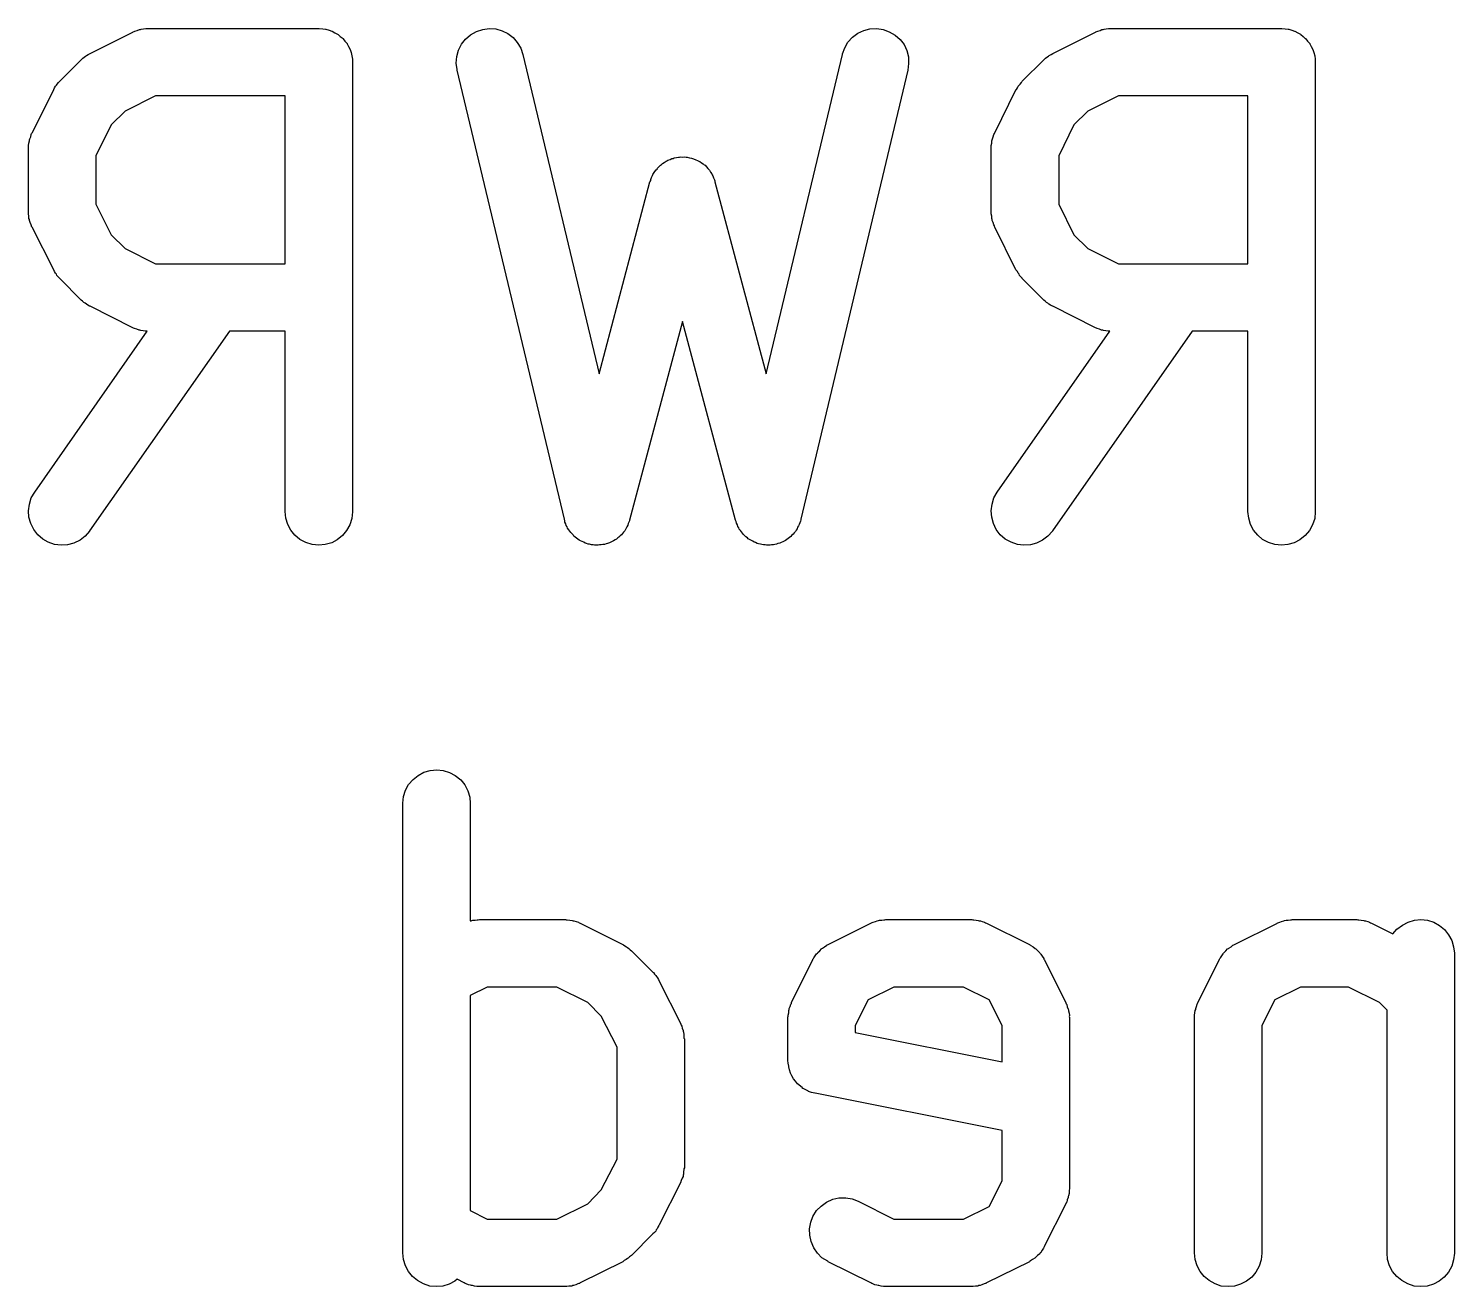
# Model space of a CAD drawing. Extents: x 112.8 to 192.9, y -122.2 to -85.3.
# Drawn here: x 122.21 to 125.384, y -100.571 to -97.771 of the extents above; entities that cross this region are included whole.
import ezdxf

# ---------------------------------------------------------------- set-up
doc = ezdxf.new("R2010")
doc.units = 0
doc.layers.add('BLACK', color=7, linetype='CONTINUOUS')

msp = doc.modelspace()

# ---------------------------------------------------------------- linework, layer by layer
at = {"layer": 'BLACK', "linetype": 'CONTINUOUS'}
for p, q in [((122.347, -97.8267), (122.442, -97.779)), ((122.442, -97.779), (122.443, -97.7786)), ((122.443, -97.7786), (122.445, -97.7778)), ((122.445, -97.7778), (122.447, -97.7768)), ((122.447, -97.7768), (122.452, -97.7753)), ((122.452, -97.7753), (122.457, -97.7735)), ((122.457, -97.7735), (122.459, -97.7732)), ((122.459, -97.7732), (122.461, -97.7726)), ((122.461, -97.7726), (122.466, -97.7721)), ((122.466, -97.7721), (122.471, -97.7713)), ((122.471, -97.7713), (122.473, -97.7713)), ((122.473, -97.7713), (122.475, -97.7711)), ((122.475, -97.7711), (122.856, -97.7711)), ((122.856, -97.7711), (122.857, -97.7711)), ((122.857, -97.7711), (122.857, -97.7711)), ((122.857, -97.7711), (122.857, -97.7711)), ((122.857, -97.7711), (122.857, -97.7711)), ((122.857, -97.7711), (122.865, -97.7719)), ((122.865, -97.7719), (122.871, -97.7727)), ((122.871, -97.7727), (122.872, -97.7727)), ((122.872, -97.7727), (122.872, -97.7728)), ((122.872, -97.7728), (122.879, -97.7749)), ((122.879, -97.7749), (122.885, -97.777)), ((122.885, -97.777), (122.886, -97.7771)), ((122.886, -97.7771), (122.886, -97.7772)), ((122.886, -97.7772), (122.892, -97.7806)), ((122.892, -97.7806), (122.898, -97.784)), ((122.898, -97.784), (122.899, -97.7841)), ((122.899, -97.7841), (122.899, -97.7842)), ((122.899, -97.7842), (122.904, -97.7888)), ((122.904, -97.7888), (122.91, -97.7933)), ((123.183, -97.7946), (123.194, -97.785)), ((123.194, -97.785), (123.207, -97.7777)), ((123.207, -97.7777), (123.221, -97.773)), ((123.221, -97.773), (123.235, -97.7712)), ((123.235, -97.7712), (123.25, -97.7721)), ((123.25, -97.7721), (123.264, -97.7759)), ((123.264, -97.7759), (123.277, -97.7824)), ((123.277, -97.7824), (123.289, -97.7913)), ((124.034, -97.8014), (124.044, -97.7906)), ((124.044, -97.7906), (124.056, -97.7818)), ((124.056, -97.7818), (124.069, -97.7756)), ((124.069, -97.7756), (124.083, -97.772)), ((124.083, -97.772), (124.098, -97.7712)), ((124.098, -97.7712), (124.112, -97.7733)), ((124.112, -97.7733), (124.126, -97.7782)), ((124.126, -97.7782), (124.139, -97.7856)), ((124.139, -97.7856), (124.15, -97.7954)), ((124.49, -97.8267), (124.585, -97.779)), ((124.585, -97.779), (124.586, -97.7786)), ((124.586, -97.7786), (124.588, -97.7778)), ((124.588, -97.7778), (124.59, -97.7768)), ((124.59, -97.7768), (124.595, -97.7753)), ((124.595, -97.7753), (124.599, -97.7735)), ((124.599, -97.7735), (124.602, -97.7732)), ((124.602, -97.7732), (124.604, -97.7726)), ((124.604, -97.7726), (124.609, -97.7721)), ((124.609, -97.7721), (124.614, -97.7713)), ((124.614, -97.7713), (124.616, -97.7713)), ((124.616, -97.7713), (124.618, -97.7711)), ((124.618, -97.7711), (124.999, -97.7711)), ((124.999, -97.7711), (125, -97.7711)), ((125, -97.7711), (125, -97.7711)), ((125, -97.7711), (125, -97.7711)), ((125, -97.7711), (125, -97.7711)), ((125, -97.7711), (125.007, -97.7719)), ((125.007, -97.7719), (125.014, -97.7727)), ((125.014, -97.7727), (125.015, -97.7727)), ((125.015, -97.7727), (125.015, -97.7728)), ((125.015, -97.7728), (125.022, -97.7749)), ((125.022, -97.7749), (125.028, -97.777)), ((125.028, -97.777), (125.029, -97.7771)), ((125.029, -97.7771), (125.029, -97.7772)), ((125.029, -97.7772), (125.035, -97.7806)), ((125.035, -97.7806), (125.041, -97.784)), ((125.041, -97.784), (125.041, -97.7841)), ((125.041, -97.7841), (125.042, -97.7842)), ((125.042, -97.7842), (125.047, -97.7888)), ((125.047, -97.7888), (125.052, -97.7933)), ((122.91, -97.7933), (122.91, -97.7935)), ((122.91, -97.7935), (122.91, -97.7937)), ((122.91, -97.7937), (122.914, -97.7991)), ((122.914, -97.7991), (122.919, -97.8046)), ((122.919, -97.8046), (122.919, -97.8049)), ((122.919, -97.8049), (122.919, -97.8051)), ((122.919, -97.8051), (122.922, -97.8113)), ((122.922, -97.8113), (122.926, -97.8175)), ((122.926, -97.8175), (122.926, -97.8178)), ((122.926, -97.8178), (122.926, -97.818)), ((122.926, -97.818), (122.928, -97.8248)), ((123.163, -97.8334), (123.167, -97.8192)), ((123.167, -97.8192), (123.174, -97.8062)), ((123.174, -97.8062), (123.183, -97.7946)), ((123.289, -97.7913), (123.298, -97.8023)), ((123.298, -97.8023), (123.306, -97.8149)), ((123.306, -97.8149), (123.31, -97.8288)), ((124.022, -97.8277), (124.027, -97.814)), ((124.027, -97.814), (124.034, -97.8014)), ((124.15, -97.7954), (124.159, -97.807)), ((124.159, -97.807), (124.165, -97.8202)), ((124.165, -97.8202), (124.169, -97.8344)), ((125.052, -97.7933), (125.053, -97.7935)), ((125.053, -97.7935), (125.053, -97.7937)), ((125.053, -97.7937), (125.057, -97.7991)), ((125.057, -97.7991), (125.062, -97.8046)), ((125.062, -97.8046), (125.062, -97.8049)), ((125.062, -97.8049), (125.062, -97.8051)), ((125.062, -97.8051), (125.065, -97.8113)), ((125.065, -97.8113), (125.069, -97.8175)), ((125.069, -97.8175), (125.069, -97.8178)), ((125.069, -97.8178), (125.069, -97.818)), ((125.069, -97.818), (125.071, -97.8248)), ((122.28, -97.8883), (122.327, -97.8407)), ((122.327, -97.8407), (122.328, -97.84)), ((122.328, -97.84), (122.331, -97.8374)), ((122.331, -97.8374), (122.334, -97.8345)), ((122.334, -97.8345), (122.337, -97.8328)), ((122.337, -97.8328), (122.339, -97.8308)), ((122.339, -97.8308), (122.343, -97.8289)), ((122.343, -97.8289), (122.347, -97.8267)), ((122.928, -97.8248), (122.93, -97.8316)), ((122.93, -97.8316), (122.93, -97.8318)), ((122.93, -97.8318), (122.93, -97.8321)), ((122.93, -97.8321), (122.931, -97.8391)), ((122.931, -97.8391), (122.931, -97.8461)), ((122.931, -97.8461), (122.931, -98.8461)), ((123.162, -97.848), (123.163, -97.8334)), ((123.164, -97.8625), (123.162, -97.848)), ((123.31, -97.8288), (123.48, -98.5396)), ((123.852, -98.5396), (124.022, -97.8288)), ((124.022, -97.8288), (124.022, -97.8277)), ((124.169, -97.849), (124.167, -97.8635)), ((124.169, -97.8344), (124.169, -97.849)), ((124.422, -97.8883), (124.47, -97.8407)), ((124.47, -97.8407), (124.471, -97.84)), ((124.471, -97.84), (124.474, -97.8374)), ((124.474, -97.8374), (124.477, -97.8345)), ((124.477, -97.8345), (124.48, -97.8328)), ((124.48, -97.8328), (124.482, -97.8308)), ((124.482, -97.8308), (124.486, -97.8289)), ((124.486, -97.8289), (124.49, -97.8267)), ((125.071, -97.8248), (125.073, -97.8316)), ((125.073, -97.8316), (125.073, -97.8318)), ((125.073, -97.8318), (125.073, -97.8321)), ((125.073, -97.8321), (125.074, -97.8391)), ((125.074, -97.8391), (125.074, -97.8461)), ((125.074, -97.8461), (125.074, -98.8461)), ((123.164, -97.8635), (123.164, -97.8625)), ((123.403, -98.8635), (123.164, -97.8635)), ((124.167, -97.8635), (123.929, -98.8635)), ((122.218, -98.0031), (122.266, -97.9078)), ((122.266, -97.9069), (122.268, -97.9033)), ((122.266, -97.9078), (122.266, -97.9069)), ((122.268, -97.9033), (122.27, -97.8996)), ((122.27, -97.8996), (122.272, -97.8972)), ((122.272, -97.8972), (122.274, -97.8946)), ((122.274, -97.8946), (122.277, -97.8916)), ((122.277, -97.8916), (122.28, -97.8883)), ((124.361, -98.0031), (124.408, -97.9078)), ((124.408, -97.9078), (124.409, -97.9069)), ((124.409, -97.9069), (124.411, -97.9033)), ((124.411, -97.9033), (124.413, -97.8996)), ((124.413, -97.8996), (124.415, -97.8972)), ((124.415, -97.8972), (124.417, -97.8946)), ((124.417, -97.8946), (124.42, -97.8916)), ((124.42, -97.8916), (124.422, -97.8883)), ((122.493, -97.9211), (122.425, -97.9554)), ((122.781, -97.9211), (122.493, -97.9211)), ((122.781, -98.2949), (122.781, -97.9211)), ((124.636, -97.9211), (124.568, -97.9554)), ((124.924, -97.9211), (124.636, -97.9211)), ((124.924, -98.2949), (124.924, -97.9211)), ((122.425, -97.9554), (122.394, -97.9858)), ((124.568, -97.9554), (124.537, -97.9858)), ((122.213, -98.0167), (122.215, -98.0119)), ((122.215, -98.0119), (122.216, -98.0071)), ((122.216, -98.0071), (122.217, -98.0051)), ((122.217, -98.0051), (122.218, -98.0031)), ((122.394, -97.9858), (122.36, -98.0543)), ((124.356, -98.0167), (124.357, -98.0119)), ((124.357, -98.0119), (124.359, -98.0071)), ((124.359, -98.0071), (124.36, -98.0051)), ((124.36, -98.0051), (124.361, -98.0031)), ((124.537, -97.9858), (124.503, -98.0543)), ((122.21, -98.0312), (122.211, -98.0261)), ((122.21, -98.0334), (122.21, -98.0312)), ((122.21, -98.0356), (122.21, -98.0334)), ((122.21, -98.0366), (122.21, -98.0356)), ((122.21, -98.1795), (122.21, -98.0366)), ((122.211, -98.0261), (122.212, -98.021)), ((122.212, -98.0189), (122.213, -98.0167)), ((122.212, -98.021), (122.212, -98.0189)), ((124.353, -98.0312), (124.354, -98.0261)), ((124.353, -98.0334), (124.353, -98.0312)), ((124.353, -98.0356), (124.353, -98.0334)), ((124.353, -98.0366), (124.353, -98.0356)), ((124.353, -98.1795), (124.353, -98.0366)), ((124.354, -98.021), (124.355, -98.0189)), ((124.354, -98.0261), (124.354, -98.021)), ((124.355, -98.0189), (124.356, -98.0167)), ((122.36, -98.0543), (122.36, -98.1618)), ((123.614, -98.0785), (123.617, -98.075)), ((123.617, -98.075), (123.619, -98.0735)), ((123.619, -98.0735), (123.621, -98.0719)), ((123.621, -98.0719), (123.625, -98.0694)), ((123.625, -98.0694), (123.629, -98.0665)), ((123.629, -98.0665), (123.631, -98.0656)), ((123.631, -98.0656), (123.633, -98.0643)), ((123.633, -98.0643), (123.638, -98.0626)), ((123.638, -98.0626), (123.642, -98.0606)), ((123.642, -98.0606), (123.645, -98.0601)), ((123.645, -98.0601), (123.647, -98.0592)), ((123.647, -98.0592), (123.652, -98.0585)), ((123.652, -98.0585), (123.657, -98.0574)), ((123.657, -98.0574), (123.659, -98.0574)), ((123.659, -98.0574), (123.662, -98.057)), ((123.662, -98.057), (123.666, -98.0572)), ((123.666, -98.0572), (123.671, -98.057)), ((123.671, -98.057), (123.674, -98.0575)), ((123.674, -98.0575), (123.676, -98.0576)), ((123.676, -98.0576), (123.681, -98.0587)), ((123.681, -98.0587), (123.686, -98.0595)), ((123.686, -98.0595), (123.688, -98.0604)), ((123.688, -98.0604), (123.69, -98.061)), ((123.69, -98.061), (123.695, -98.063)), ((123.695, -98.063), (123.699, -98.0647)), ((123.699, -98.0647), (123.702, -98.066)), ((123.702, -98.066), (123.704, -98.0671)), ((123.704, -98.0671), (123.708, -98.0699)), ((123.708, -98.0699), (123.712, -98.0725)), ((123.712, -98.0725), (123.714, -98.0742)), ((123.714, -98.0742), (123.716, -98.0756)), ((123.716, -98.0756), (123.719, -98.0792)), ((124.503, -98.0543), (124.503, -98.1618)), ((123.595, -98.1068), (123.597, -98.1024)), ((123.595, -98.1092), (123.595, -98.1068)), ((123.597, -98.1024), (123.599, -98.0979)), ((123.599, -98.0979), (123.6, -98.0958)), ((123.6, -98.0958), (123.601, -98.0936)), ((123.601, -98.0936), (123.604, -98.0896)), ((123.604, -98.0896), (123.607, -98.0855)), ((123.607, -98.0855), (123.609, -98.0838)), ((123.609, -98.0838), (123.61, -98.0818)), ((123.61, -98.0818), (123.614, -98.0785)), ((123.719, -98.0792), (123.722, -98.0826)), ((123.722, -98.0826), (123.724, -98.0846)), ((123.724, -98.0846), (123.726, -98.0864)), ((123.726, -98.0864), (123.728, -98.0905)), ((123.728, -98.0905), (123.731, -98.0945)), ((123.731, -98.0945), (123.732, -98.0967)), ((123.732, -98.0967), (123.733, -98.0988)), ((123.733, -98.0988), (123.735, -98.1034)), ((123.735, -98.1034), (123.737, -98.1078)), ((123.737, -98.1078), (123.738, -98.1102)), ((123.48, -98.5396), (123.593, -98.1125)), ((123.593, -98.1125), (123.594, -98.1115)), ((123.594, -98.1115), (123.595, -98.1092)), ((123.738, -98.1102), (123.738, -98.1125)), ((123.738, -98.1125), (123.852, -98.5396)), ((122.36, -98.1618), (122.394, -98.2303)), ((124.503, -98.1618), (124.537, -98.2303)), ((122.21, -98.1817), (122.21, -98.1795)), ((122.21, -98.1839), (122.21, -98.1817)), ((122.211, -98.1889), (122.21, -98.1839)), ((122.211, -98.194), (122.211, -98.1889)), ((122.212, -98.1962), (122.211, -98.194)), ((122.212, -98.1983), (122.212, -98.1962)), ((122.214, -98.2031), (122.212, -98.1983)), ((122.216, -98.208), (122.214, -98.2031)), ((124.353, -98.1817), (124.353, -98.1795)), ((124.353, -98.1839), (124.353, -98.1817)), ((124.354, -98.1889), (124.353, -98.1839)), ((124.354, -98.194), (124.354, -98.1889)), ((124.355, -98.1962), (124.354, -98.194)), ((124.355, -98.1983), (124.355, -98.1962)), ((124.357, -98.2031), (124.355, -98.1983)), ((124.359, -98.208), (124.357, -98.2031)), ((122.217, -98.21), (122.216, -98.208)), ((122.217, -98.2121), (122.217, -98.21)), ((122.218, -98.213), (122.217, -98.2121)), ((122.266, -98.3082), (122.218, -98.213)), ((122.394, -98.2303), (122.425, -98.2607)), ((124.36, -98.21), (124.359, -98.208)), ((124.36, -98.2121), (124.36, -98.21)), ((124.361, -98.213), (124.36, -98.2121)), ((124.408, -98.3082), (124.361, -98.213)), ((124.537, -98.2303), (124.568, -98.2607)), ((122.425, -98.2607), (122.493, -98.2949)), ((124.568, -98.2607), (124.636, -98.2949)), ((122.493, -98.2949), (122.781, -98.2949)), ((124.636, -98.2949), (124.924, -98.2949)), ((122.268, -98.3118), (122.266, -98.3082)), ((122.27, -98.3156), (122.268, -98.3118)), ((122.272, -98.318), (122.27, -98.3156)), ((122.273, -98.3206), (122.272, -98.318)), ((122.276, -98.3237), (122.273, -98.3206)), ((122.279, -98.327), (122.276, -98.3237)), ((122.28, -98.3277), (122.279, -98.327)), ((122.327, -98.3754), (122.28, -98.3277)), ((124.411, -98.3118), (124.408, -98.3082)), ((124.413, -98.3156), (124.411, -98.3118)), ((124.415, -98.318), (124.413, -98.3156)), ((124.416, -98.3206), (124.415, -98.318)), ((124.419, -98.3237), (124.416, -98.3206)), ((124.422, -98.327), (124.419, -98.3237)), ((124.422, -98.3277), (124.422, -98.327)), ((124.47, -98.3754), (124.422, -98.3277)), ((122.33, -98.378), (122.327, -98.3754)), ((122.333, -98.381), (122.33, -98.378)), ((122.336, -98.3827), (122.333, -98.381)), ((122.339, -98.3846), (122.336, -98.3827)), ((122.342, -98.3866), (122.339, -98.3846)), ((122.346, -98.3889), (122.342, -98.3866)), ((122.347, -98.3894), (122.346, -98.3889)), ((122.442, -98.437), (122.347, -98.3894)), ((124.473, -98.378), (124.47, -98.3754)), ((124.476, -98.381), (124.473, -98.378)), ((124.479, -98.3827), (124.476, -98.381)), ((124.481, -98.3846), (124.479, -98.3827)), ((124.485, -98.3866), (124.481, -98.3846)), ((124.489, -98.3889), (124.485, -98.3866)), ((124.49, -98.3894), (124.489, -98.3889)), ((124.585, -98.437), (124.49, -98.3894)), ((123.666, -98.4229), (123.548, -98.8655)), ((123.784, -98.8655), (123.666, -98.4229)), ((122.224, -98.8031), (122.474, -98.4449)), ((122.657, -98.4449), (122.346, -98.8891)), ((122.444, -98.4378), (122.442, -98.437)), ((122.446, -98.4389), (122.444, -98.4378)), ((122.451, -98.4404), (122.446, -98.4389)), ((122.456, -98.4423), (122.451, -98.4404)), ((122.458, -98.4426), (122.456, -98.4423)), ((122.46, -98.4433), (122.458, -98.4426)), ((122.465, -98.4439), (122.46, -98.4433)), ((122.47, -98.4447), (122.465, -98.4439)), ((122.472, -98.4447), (122.47, -98.4447)), ((122.474, -98.4449), (122.472, -98.4447)), ((122.781, -98.4449), (122.657, -98.4449)), ((122.781, -98.8461), (122.781, -98.4449)), ((124.366, -98.8031), (124.617, -98.4449)), ((124.8, -98.4449), (124.489, -98.8891)), ((124.587, -98.4378), (124.585, -98.437)), ((124.589, -98.4389), (124.587, -98.4378)), ((124.594, -98.4404), (124.589, -98.4389)), ((124.598, -98.4423), (124.594, -98.4404)), ((124.601, -98.4426), (124.598, -98.4423)), ((124.603, -98.4433), (124.601, -98.4426)), ((124.608, -98.4439), (124.603, -98.4433)), ((124.613, -98.4447), (124.608, -98.4439)), ((124.615, -98.4447), (124.613, -98.4447)), ((124.617, -98.4449), (124.615, -98.4447)), ((124.924, -98.4449), (124.8, -98.4449)), ((124.924, -98.8461), (124.924, -98.4449)), ((122.216, -98.8159), (122.224, -98.8031)), ((124.359, -98.8159), (124.366, -98.8031)), ((122.21, -98.8443), (122.212, -98.8298)), ((122.212, -98.8298), (122.216, -98.8159)), ((124.353, -98.8443), (124.355, -98.8298)), ((124.355, -98.8298), (124.359, -98.8159)), ((122.211, -98.8589), (122.21, -98.8443)), ((122.215, -98.873), (122.211, -98.8589)), ((122.783, -98.8607), (122.781, -98.8461)), ((122.787, -98.8747), (122.783, -98.8607)), ((122.93, -98.8617), (122.925, -98.8757)), ((122.931, -98.8472), (122.93, -98.8617)), ((122.931, -98.8461), (122.931, -98.8472)), ((123.404, -98.8668), (123.403, -98.8635)), ((123.404, -98.8701), (123.404, -98.8668)), ((123.406, -98.8737), (123.404, -98.8701)), ((123.546, -98.8697), (123.545, -98.873)), ((123.548, -98.8665), (123.546, -98.8697)), ((123.548, -98.8655), (123.548, -98.8665)), ((123.785, -98.8687), (123.784, -98.8655)), ((123.786, -98.872), (123.785, -98.8687)), ((123.928, -98.8678), (123.927, -98.8711)), ((123.929, -98.8645), (123.928, -98.8678)), ((123.929, -98.8635), (123.929, -98.8645)), ((124.354, -98.8589), (124.353, -98.8443)), ((124.358, -98.873), (124.354, -98.8589)), ((124.926, -98.8607), (124.924, -98.8461)), ((124.93, -98.8747), (124.926, -98.8607)), ((125.073, -98.8617), (125.068, -98.8757)), ((125.074, -98.8472), (125.073, -98.8617)), ((125.074, -98.8461), (125.074, -98.8472)), ((122.222, -98.8861), (122.215, -98.873)), ((122.231, -98.8977), (122.222, -98.8861)), ((122.242, -98.9073), (122.231, -98.8977)), ((122.336, -98.901), (122.325, -98.9099)), ((122.346, -98.89), (122.336, -98.901)), ((122.346, -98.8891), (122.346, -98.89)), ((122.794, -98.8876), (122.787, -98.8747)), ((122.803, -98.899), (122.794, -98.8876)), ((122.814, -98.9083), (122.803, -98.899)), ((122.909, -98.8997), (122.897, -98.9089)), ((122.918, -98.8885), (122.909, -98.8997)), ((122.925, -98.8757), (122.918, -98.8885)), ((123.407, -98.8773), (123.406, -98.8737)), ((123.409, -98.8803), (123.407, -98.8773)), ((123.41, -98.8835), (123.409, -98.8803)), ((123.413, -98.8866), (123.41, -98.8835)), ((123.415, -98.89), (123.413, -98.8866)), ((123.417, -98.8926), (123.415, -98.89)), ((123.419, -98.8954), (123.417, -98.8926)), ((123.422, -98.8981), (123.419, -98.8954)), ((123.424, -98.901), (123.422, -98.8981)), ((123.427, -98.9031), (123.424, -98.901)), ((123.527, -98.9002), (123.524, -98.903)), ((123.53, -98.8977), (123.527, -98.9002)), ((123.532, -98.8949), (123.53, -98.8977)), ((123.534, -98.8924), (123.532, -98.8949)), ((123.537, -98.8892), (123.534, -98.8924)), ((123.539, -98.8861), (123.537, -98.8892)), ((123.54, -98.883), (123.539, -98.8861)), ((123.542, -98.8801), (123.54, -98.883)), ((123.544, -98.8765), (123.542, -98.8801)), ((123.545, -98.873), (123.544, -98.8765)), ((123.788, -98.8755), (123.786, -98.872)), ((123.789, -98.8792), (123.788, -98.8755)), ((123.791, -98.8821), (123.789, -98.8792)), ((123.792, -98.8852), (123.791, -98.8821)), ((123.795, -98.8883), (123.792, -98.8852)), ((123.797, -98.8916), (123.795, -98.8883)), ((123.799, -98.8941), (123.797, -98.8916)), ((123.801, -98.8969), (123.799, -98.8941)), ((123.804, -98.8995), (123.801, -98.8969)), ((123.807, -98.9023), (123.804, -98.8995)), ((123.907, -98.9017), (123.904, -98.9037)), ((123.909, -98.8988), (123.907, -98.9017)), ((123.912, -98.8962), (123.909, -98.8988)), ((123.914, -98.8934), (123.912, -98.8962)), ((123.917, -98.8908), (123.914, -98.8934)), ((123.919, -98.8875), (123.917, -98.8908)), ((123.921, -98.8844), (123.919, -98.8875)), ((123.922, -98.8812), (123.921, -98.8844)), ((123.924, -98.8783), (123.922, -98.8812)), ((123.925, -98.8747), (123.924, -98.8783)), ((123.927, -98.8711), (123.925, -98.8747)), ((124.364, -98.8861), (124.358, -98.873)), ((124.373, -98.8977), (124.364, -98.8861)), ((124.384, -98.9073), (124.373, -98.8977)), ((124.479, -98.901), (124.467, -98.9099)), ((124.489, -98.89), (124.479, -98.901)), ((124.489, -98.8891), (124.489, -98.89)), ((124.937, -98.8876), (124.93, -98.8747)), ((124.946, -98.899), (124.937, -98.8876)), ((124.957, -98.9083), (124.946, -98.899)), ((125.052, -98.8997), (125.04, -98.9089)), ((125.061, -98.8885), (125.052, -98.8997)), ((125.068, -98.8757), (125.061, -98.8885)), ((122.254, -98.9145), (122.242, -98.9073)), ((122.268, -98.9192), (122.254, -98.9145)), ((122.283, -98.9211), (122.268, -98.9192)), ((122.297, -98.9201), (122.283, -98.9211)), ((122.311, -98.9163), (122.297, -98.9201)), ((122.325, -98.9099), (122.311, -98.9163)), ((122.827, -98.9153), (122.814, -98.9083)), ((122.841, -98.9196), (122.827, -98.9153)), ((122.856, -98.9211), (122.841, -98.9196)), ((122.87, -98.9198), (122.856, -98.9211)), ((122.885, -98.9157), (122.87, -98.9198)), ((122.897, -98.9089), (122.885, -98.9157)), ((123.43, -98.9054), (123.427, -98.9031)), ((123.433, -98.9075), (123.43, -98.9054)), ((123.436, -98.9099), (123.433, -98.9075)), ((123.439, -98.9114), (123.436, -98.9099)), ((123.442, -98.9132), (123.439, -98.9114)), ((123.446, -98.9146), (123.442, -98.9132)), ((123.449, -98.9163), (123.446, -98.9146)), ((123.452, -98.9172), (123.449, -98.9163)), ((123.456, -98.9185), (123.452, -98.9172)), ((123.459, -98.9191), (123.456, -98.9185)), ((123.463, -98.9201), (123.459, -98.9191)), ((123.467, -98.9204), (123.463, -98.9201)), ((123.47, -98.9209), (123.467, -98.9204)), ((123.474, -98.9208), (123.47, -98.9209)), ((123.478, -98.9211), (123.474, -98.9208)), ((123.481, -98.9206), (123.478, -98.9211)), ((123.485, -98.9206), (123.481, -98.9206)), ((123.488, -98.9197), (123.485, -98.9206)), ((123.492, -98.9192), (123.488, -98.9197)), ((123.496, -98.9181), (123.492, -98.9192)), ((123.499, -98.9173), (123.496, -98.9181)), ((123.503, -98.9158), (123.499, -98.9173)), ((123.506, -98.9145), (123.503, -98.9158)), ((123.509, -98.9128), (123.506, -98.9145)), ((123.512, -98.9114), (123.509, -98.9128)), ((123.516, -98.9092), (123.512, -98.9114)), ((123.519, -98.9073), (123.516, -98.9092)), ((123.522, -98.905), (123.519, -98.9073)), ((123.524, -98.903), (123.522, -98.905)), ((123.81, -98.9044), (123.807, -98.9023)), ((123.812, -98.9067), (123.81, -98.9044)), ((123.815, -98.9086), (123.812, -98.9067)), ((123.819, -98.9109), (123.815, -98.9086)), ((123.822, -98.9123), (123.819, -98.9109)), ((123.825, -98.9141), (123.822, -98.9123)), ((123.828, -98.9154), (123.825, -98.9141)), ((123.832, -98.917), (123.828, -98.9154)), ((123.835, -98.9178), (123.832, -98.917)), ((123.839, -98.919), (123.835, -98.9178)), ((123.842, -98.9195), (123.839, -98.919)), ((123.846, -98.9204), (123.842, -98.9195)), ((123.85, -98.9206), (123.846, -98.9204)), ((123.853, -98.9211), (123.85, -98.9206)), ((123.857, -98.9209), (123.853, -98.9211)), ((123.861, -98.921), (123.857, -98.9209)), ((123.864, -98.9205), (123.861, -98.921)), ((123.868, -98.9203), (123.864, -98.9205)), ((123.871, -98.9193), (123.868, -98.9203)), ((123.875, -98.9187), (123.871, -98.9193)), ((123.878, -98.9175), (123.875, -98.9187)), ((123.882, -98.9167), (123.878, -98.9175)), ((123.885, -98.915), (123.882, -98.9167)), ((123.889, -98.9137), (123.885, -98.915)), ((123.892, -98.9119), (123.889, -98.9137)), ((123.895, -98.9104), (123.892, -98.9119)), ((123.898, -98.9081), (123.895, -98.9104)), ((123.901, -98.9061), (123.898, -98.9081)), ((123.904, -98.9037), (123.901, -98.9061)), ((124.397, -98.9145), (124.384, -98.9073)), ((124.411, -98.9192), (124.397, -98.9145)), ((124.425, -98.9211), (124.411, -98.9192)), ((124.44, -98.9201), (124.425, -98.9211)), ((124.454, -98.9163), (124.44, -98.9201)), ((124.467, -98.9099), (124.454, -98.9163)), ((124.97, -98.9153), (124.957, -98.9083)), ((124.984, -98.9196), (124.97, -98.9153)), ((124.999, -98.9211), (124.984, -98.9196)), ((125.013, -98.9198), (124.999, -98.9211)), ((125.027, -98.9157), (125.013, -98.9198)), ((125.04, -98.9089), (125.027, -98.9157)), ((123.066, -99.4425), (123.077, -99.4334)), ((123.077, -99.4334), (123.09, -99.4266)), ((123.09, -99.4266), (123.104, -99.4225)), ((123.104, -99.4225), (123.119, -99.4211)), ((123.119, -99.4211), (123.133, -99.4227)), ((123.133, -99.4227), (123.147, -99.427)), ((123.147, -99.427), (123.16, -99.434)), ((123.16, -99.434), (123.172, -99.4433)), ((123.045, -99.4805), (123.049, -99.4666)), ((123.049, -99.4666), (123.056, -99.4538)), ((123.056, -99.4538), (123.066, -99.4425)), ((123.172, -99.4433), (123.181, -99.4546)), ((123.181, -99.4546), (123.188, -99.4675)), ((123.188, -99.4675), (123.192, -99.4816)), ((123.043, -99.4951), (123.045, -99.4805)), ((123.043, -99.4961), (123.043, -99.4951)), ((123.043, -100.496), (123.043, -99.4961)), ((123.192, -99.4816), (123.193, -99.4961)), ((123.193, -99.4961), (123.193, -99.7574)), ((123.193, -99.7574), (123.195, -99.7569)), ((123.195, -99.7569), (123.197, -99.7565)), ((123.197, -99.7565), (123.199, -99.7559)), ((123.199, -99.7559), (123.204, -99.7554)), ((123.204, -99.7554), (123.209, -99.7546)), ((123.209, -99.7546), (123.211, -99.7547)), ((123.211, -99.7547), (123.214, -99.7545)), ((123.214, -99.7545), (123.404, -99.7545)), ((123.404, -99.7545), (123.405, -99.7545)), ((123.405, -99.7545), (123.407, -99.7547)), ((123.407, -99.7547), (123.409, -99.7547)), ((123.409, -99.7547), (123.415, -99.7555)), ((123.415, -99.7555), (123.42, -99.7561)), ((123.42, -99.7561), (123.422, -99.7568)), ((123.422, -99.7568), (123.424, -99.7571)), ((123.424, -99.7571), (123.429, -99.759)), ((124.09, -99.7601), (124.095, -99.7586)), ((124.095, -99.7586), (124.099, -99.7569)), ((124.099, -99.7569), (124.102, -99.7565)), ((124.102, -99.7565), (124.104, -99.7559)), ((124.104, -99.7559), (124.109, -99.7554)), ((124.109, -99.7554), (124.114, -99.7546)), ((124.114, -99.7546), (124.116, -99.7547)), ((124.116, -99.7547), (124.118, -99.7545)), ((124.118, -99.7545), (124.309, -99.7545)), ((124.309, -99.7545), (124.31, -99.7545)), ((124.31, -99.7545), (124.312, -99.7547)), ((124.312, -99.7547), (124.314, -99.7547)), ((124.314, -99.7547), (124.319, -99.7555)), ((124.319, -99.7555), (124.324, -99.7561)), ((124.324, -99.7561), (124.326, -99.7568)), ((124.326, -99.7568), (124.329, -99.7571)), ((124.329, -99.7571), (124.333, -99.759)), ((124.995, -99.7601), (124.999, -99.7586)), ((124.999, -99.7586), (125.004, -99.7569)), ((125.004, -99.7569), (125.006, -99.7565)), ((125.006, -99.7565), (125.009, -99.7559)), ((125.009, -99.7559), (125.014, -99.7554)), ((125.014, -99.7554), (125.019, -99.7546)), ((125.019, -99.7546), (125.021, -99.7547)), ((125.021, -99.7547), (125.023, -99.7545)), ((125.023, -99.7545), (125.166, -99.7545)), ((125.166, -99.7545), (125.167, -99.7545)), ((125.167, -99.7545), (125.169, -99.7547)), ((125.169, -99.7547), (125.171, -99.7547)), ((125.171, -99.7547), (125.176, -99.7555)), ((125.176, -99.7555), (125.182, -99.7561)), ((125.182, -99.7561), (125.184, -99.7568)), ((125.184, -99.7568), (125.186, -99.7571)), ((125.186, -99.7571), (125.191, -99.759)), ((125.281, -99.7599), (125.295, -99.7558)), ((125.295, -99.7558), (125.309, -99.7545)), ((125.309, -99.7545), (125.324, -99.756)), ((125.324, -99.756), (125.338, -99.7603)), ((123.429, -99.759), (123.434, -99.7605)), ((123.434, -99.7605), (123.436, -99.7616)), ((123.436, -99.7616), (123.438, -99.7624)), ((123.438, -99.7624), (123.533, -99.81)), ((123.99, -99.81), (124.085, -99.7624)), ((124.085, -99.7624), (124.086, -99.7619)), ((124.086, -99.7619), (124.088, -99.7612)), ((124.088, -99.7612), (124.09, -99.7601)), ((124.333, -99.759), (124.338, -99.7605)), ((124.338, -99.7605), (124.34, -99.7616)), ((124.34, -99.7616), (124.342, -99.7624)), ((124.342, -99.7624), (124.438, -99.81)), ((124.894, -99.81), (124.99, -99.7624)), ((124.99, -99.7619), (124.993, -99.7612)), ((124.99, -99.7624), (124.99, -99.7619)), ((124.993, -99.7612), (124.995, -99.7601)), ((125.191, -99.759), (125.195, -99.7605)), ((125.195, -99.7605), (125.197, -99.7616)), ((125.197, -99.7616), (125.199, -99.7624)), ((125.199, -99.7624), (125.247, -99.7864)), ((125.247, -99.7864), (125.256, -99.7759)), ((125.256, -99.7759), (125.268, -99.7667)), ((125.268, -99.7667), (125.281, -99.7599)), ((125.338, -99.7603), (125.351, -99.7673)), ((125.351, -99.7673), (125.362, -99.7766)), ((125.362, -99.7766), (125.371, -99.788)), ((125.371, -99.788), (125.378, -99.8009)), ((123.533, -99.81), (123.534, -99.8105)), ((123.534, -99.8105), (123.537, -99.8128)), ((123.537, -99.8128), (123.541, -99.8148)), ((123.541, -99.8148), (123.543, -99.8167)), ((123.543, -99.8167), (123.546, -99.8184)), ((123.546, -99.8184), (123.549, -99.8214)), ((123.549, -99.8214), (123.552, -99.824)), ((123.971, -99.8239), (123.975, -99.8198)), ((123.975, -99.8198), (123.976, -99.8189)), ((123.976, -99.8189), (123.977, -99.8178)), ((123.977, -99.8178), (123.982, -99.8148)), ((123.982, -99.8148), (123.987, -99.8115)), ((123.987, -99.8115), (123.988, -99.8109)), ((123.988, -99.8109), (123.99, -99.81)), ((124.438, -99.81), (124.439, -99.8105)), ((124.439, -99.8105), (124.44, -99.8114)), ((124.44, -99.8114), (124.441, -99.812)), ((124.441, -99.812), (124.446, -99.8153)), ((124.446, -99.8153), (124.451, -99.8184)), ((124.451, -99.8184), (124.452, -99.8196)), ((124.452, -99.8196), (124.453, -99.8205)), ((124.453, -99.8205), (124.457, -99.8247)), ((124.875, -99.8239), (124.879, -99.8198)), ((124.879, -99.8198), (124.881, -99.8189)), ((124.881, -99.8189), (124.882, -99.8178)), ((124.882, -99.8178), (124.887, -99.8148)), ((124.887, -99.8148), (124.891, -99.8115)), ((124.891, -99.8115), (124.893, -99.8109)), ((124.893, -99.8109), (124.894, -99.81)), ((125.378, -99.8009), (125.382, -99.8149)), ((125.382, -99.8149), (125.384, -99.8295)), ((123.552, -99.824), (123.6, -99.8717)), ((123.908, -99.9388), (123.956, -99.8435)), ((123.956, -99.8426), (123.957, -99.8412)), ((123.956, -99.8435), (123.956, -99.8426)), ((123.957, -99.8412), (123.958, -99.8398)), ((123.958, -99.8398), (123.961, -99.8351)), ((123.961, -99.8351), (123.964, -99.8303)), ((123.964, -99.8303), (123.966, -99.8292)), ((123.966, -99.8292), (123.967, -99.8278)), ((123.967, -99.8278), (123.971, -99.8239)), ((124.457, -99.8247), (124.461, -99.8286)), ((124.461, -99.8286), (124.462, -99.83)), ((124.462, -99.83), (124.463, -99.8312)), ((124.463, -99.8312), (124.466, -99.836)), ((124.466, -99.836), (124.47, -99.8407)), ((124.47, -99.8407), (124.47, -99.8422)), ((124.47, -99.8422), (124.471, -99.8435)), ((124.471, -99.8435), (124.519, -99.9388)), ((124.813, -99.9388), (124.861, -99.8435)), ((124.861, -99.8426), (124.862, -99.8412)), ((124.861, -99.8435), (124.861, -99.8426)), ((124.862, -99.8412), (124.863, -99.8398)), ((124.863, -99.8398), (124.866, -99.8351)), ((124.866, -99.8351), (124.869, -99.8303)), ((124.869, -99.8303), (124.87, -99.8292)), ((124.87, -99.8292), (124.871, -99.8278)), ((124.871, -99.8278), (124.875, -99.8239)), ((125.384, -99.8295), (125.384, -100.496)), ((123.6, -99.8717), (123.601, -99.8724)), ((123.601, -99.8724), (123.603, -99.8757)), ((123.603, -99.8757), (123.606, -99.8788)), ((123.606, -99.8788), (123.608, -99.8814)), ((123.608, -99.8814), (123.61, -99.8839)), ((123.61, -99.8839), (123.612, -99.8876)), ((123.231, -99.9045), (123.193, -99.9234)), ((123.386, -99.9045), (123.231, -99.9045)), ((123.455, -99.9387), (123.386, -99.9045)), ((123.612, -99.8876), (123.614, -99.8912)), ((123.614, -99.8912), (123.662, -99.9864)), ((124.136, -99.9045), (124.079, -99.933)), ((124.291, -99.9045), (124.136, -99.9045)), ((124.348, -99.933), (124.291, -99.9045)), ((125.041, -99.9045), (124.984, -99.933)), ((125.148, -99.9045), (125.041, -99.9045)), ((125.217, -99.9387), (125.148, -99.9045)), ((123.193, -99.9234), (123.193, -100.402)), ((123.485, -99.9691), (123.455, -99.9387)), ((123.903, -99.9524), (123.905, -99.9477)), ((123.905, -99.9477), (123.907, -99.9428)), ((123.907, -99.9428), (123.908, -99.9408)), ((123.908, -99.9408), (123.908, -99.9388)), ((124.079, -99.933), (124.05, -99.99)), ((124.377, -99.99), (124.348, -99.933)), ((124.519, -99.9388), (124.519, -99.9397)), ((124.519, -99.9397), (124.52, -99.9418)), ((124.52, -99.9418), (124.521, -99.9437)), ((124.521, -99.9437), (124.522, -99.9487)), ((124.522, -99.9487), (124.524, -99.9535)), ((124.808, -99.9524), (124.81, -99.9477)), ((124.81, -99.9477), (124.811, -99.9428)), ((124.811, -99.9428), (124.812, -99.9408)), ((124.812, -99.9408), (124.813, -99.9388)), ((124.984, -99.933), (124.955, -99.99)), ((125.234, -99.9558), (125.217, -99.9387)), ((123.52, -100.038), (123.485, -99.9691)), ((123.9, -99.9713), (123.901, -99.9691)), ((123.9, -99.9723), (123.9, -99.9713)), ((123.9, -100.068), (123.9, -99.9723)), ((123.901, -99.9669), (123.902, -99.9618)), ((123.901, -99.9691), (123.901, -99.9669)), ((123.902, -99.9567), (123.903, -99.9546)), ((123.902, -99.9618), (123.902, -99.9567)), ((123.903, -99.9546), (123.903, -99.9524)), ((124.524, -99.9535), (124.525, -99.9556)), ((124.525, -99.9556), (124.525, -99.9578)), ((124.525, -99.9578), (124.526, -99.9629)), ((124.526, -99.9629), (124.527, -99.9679)), ((124.527, -99.9679), (124.526, -99.9701)), ((124.526, -99.9701), (124.527, -99.9723)), ((124.527, -99.9723), (124.527, -100.353)), ((124.805, -99.9669), (124.806, -99.9618)), ((124.805, -99.9691), (124.805, -99.9669)), ((124.805, -99.9713), (124.805, -99.9691)), ((124.805, -99.9723), (124.805, -99.9713)), ((124.805, -100.496), (124.805, -99.9723)), ((124.806, -99.9618), (124.807, -99.9567)), ((124.807, -99.9567), (124.808, -99.9546)), ((124.808, -99.9546), (124.808, -99.9524)), ((125.234, -100.496), (125.234, -99.9558)), ((123.662, -99.9864), (123.662, -99.9873)), ((123.662, -99.9873), (123.663, -99.9894)), ((123.663, -99.9894), (123.664, -99.9914)), ((123.664, -99.9914), (123.665, -99.9963)), ((123.665, -99.9963), (123.667, -100.001)), ((123.667, -100.001), (123.667, -100.003)), ((123.667, -100.003), (123.668, -100.005)), ((123.668, -100.005), (123.669, -100.01)), ((123.669, -100.01), (123.669, -100.016)), ((124.05, -99.99), (124.05, -100.006)), ((124.05, -100.006), (124.377, -100.071)), ((124.377, -100.071), (124.377, -99.99)), ((124.955, -99.99), (124.955, -100.496)), ((123.52, -100.288), (123.52, -100.038)), ((123.669, -100.016), (123.669, -100.018)), ((123.669, -100.018), (123.67, -100.02)), ((123.67, -100.02), (123.67, -100.306)), ((123.901, -100.074), (123.9, -100.068)), ((123.902, -100.081), (123.901, -100.074)), ((123.902, -100.082), (123.902, -100.081)), ((123.904, -100.089), (123.902, -100.082)), ((123.902, -100.082), (123.902, -100.082)), ((123.906, -100.096), (123.904, -100.089)), ((123.909, -100.102), (123.906, -100.096)), ((123.906, -100.096), (123.906, -100.096)), ((123.906, -100.096), (123.906, -100.096)), ((123.913, -100.109), (123.909, -100.102)), ((123.917, -100.114), (123.913, -100.109)), ((123.913, -100.109), (123.913, -100.109)), ((123.913, -100.109), (123.913, -100.109)), ((123.922, -100.12), (123.917, -100.114)), ((123.928, -100.125), (123.922, -100.12)), ((123.922, -100.12), (123.922, -100.12)), ((123.922, -100.12), (123.922, -100.12)), ((123.933, -100.129), (123.928, -100.125)), ((123.933, -100.13), (123.933, -100.129)), ((123.934, -100.13), (123.933, -100.13)), ((123.94, -100.133), (123.934, -100.13)), ((123.946, -100.136), (123.94, -100.133)), ((123.946, -100.137), (123.946, -100.136)), ((123.953, -100.139), (123.946, -100.137)), ((123.946, -100.137), (123.946, -100.137)), ((123.96, -100.141), (123.953, -100.139)), ((123.961, -100.141), (123.96, -100.141)), ((123.96, -100.141), (123.96, -100.141)), ((123.96, -100.141), (123.96, -100.141)), ((123.96, -100.141), (123.96, -100.141)), ((124.377, -100.224), (123.961, -100.141)), ((124.377, -100.336), (124.377, -100.224)), ((123.485, -100.356), (123.52, -100.288)), ((123.665, -100.33), (123.663, -100.335)), ((123.667, -100.326), (123.665, -100.33)), ((123.668, -100.321), (123.667, -100.323)), ((123.667, -100.323), (123.667, -100.326)), ((123.669, -100.311), (123.668, -100.316)), ((123.668, -100.316), (123.668, -100.321)), ((123.67, -100.307), (123.669, -100.309)), ((123.669, -100.309), (123.669, -100.311)), ((123.67, -100.306), (123.67, -100.307)), ((123.455, -100.387), (123.485, -100.356)), ((123.662, -100.339), (123.614, -100.434)), ((123.663, -100.335), (123.662, -100.337)), ((123.662, -100.337), (123.662, -100.339)), ((124.348, -100.393), (124.377, -100.336)), ((124.527, -100.354), (124.526, -100.357)), ((124.526, -100.357), (124.526, -100.359)), ((124.526, -100.359), (124.526, -100.364)), ((124.527, -100.353), (124.527, -100.354)), ((123.386, -100.421), (123.455, -100.387)), ((123.964, -100.402), (123.974, -100.392)), ((123.974, -100.392), (123.986, -100.383)), ((123.986, -100.383), (124, -100.377)), ((124, -100.377), (124.014, -100.374)), ((124.014, -100.374), (124.029, -100.374)), ((124.029, -100.374), (124.043, -100.376)), ((124.043, -100.376), (124.057, -100.381)), ((124.057, -100.381), (124.136, -100.421)), ((124.291, -100.421), (124.348, -100.393)), ((124.519, -100.387), (124.471, -100.482)), ((124.52, -100.385), (124.519, -100.387)), ((124.521, -100.383), (124.52, -100.385)), ((124.522, -100.378), (124.521, -100.383)), ((124.524, -100.373), (124.522, -100.378)), ((124.525, -100.369), (124.524, -100.371)), ((124.524, -100.371), (124.524, -100.373)), ((124.526, -100.364), (124.525, -100.369)), ((123.193, -100.402), (123.231, -100.421)), ((123.231, -100.421), (123.386, -100.421)), ((123.951, -100.428), (123.956, -100.415)), ((123.956, -100.415), (123.964, -100.402)), ((124.136, -100.421), (124.291, -100.421)), ((123.6, -100.454), (123.552, -100.502)), ((123.603, -100.451), (123.6, -100.454)), ((123.606, -100.448), (123.603, -100.451)), ((123.607, -100.445), (123.606, -100.448)), ((123.609, -100.443), (123.607, -100.445)), ((123.611, -100.439), (123.609, -100.443)), ((123.613, -100.435), (123.611, -100.439)), ((123.614, -100.434), (123.613, -100.435)), ((123.948, -100.443), (123.951, -100.428)), ((123.949, -100.457), (123.948, -100.443)), ((123.952, -100.471), (123.949, -100.457)), ((123.958, -100.485), (123.952, -100.471)), ((123.966, -100.497), (123.958, -100.485)), ((124.469, -100.486), (124.466, -100.49)), ((124.47, -100.484), (124.469, -100.486)), ((124.471, -100.483), (124.47, -100.484)), ((124.471, -100.482), (124.471, -100.483)), ((123.045, -100.511), (123.043, -100.496)), ((123.049, -100.525), (123.045, -100.511)), ((123.533, -100.516), (123.438, -100.563)), ((123.536, -100.513), (123.533, -100.516)), ((123.54, -100.511), (123.536, -100.513)), ((123.543, -100.509), (123.54, -100.511)), ((123.545, -100.508), (123.543, -100.509)), ((123.548, -100.505), (123.545, -100.508)), ((123.552, -100.502), (123.548, -100.505)), ((123.552, -100.502), (123.552, -100.502)), ((123.976, -100.507), (123.966, -100.497)), ((123.989, -100.515), (123.976, -100.507)), ((123.99, -100.516), (123.989, -100.515)), ((124.085, -100.563), (123.99, -100.516)), ((124.438, -100.516), (124.342, -100.563)), ((124.439, -100.515), (124.438, -100.516)), ((124.44, -100.514), (124.439, -100.515)), ((124.445, -100.511), (124.44, -100.514)), ((124.45, -100.508), (124.445, -100.511)), ((124.451, -100.507), (124.45, -100.508)), ((124.452, -100.506), (124.451, -100.507)), ((124.456, -100.502), (124.452, -100.506)), ((124.461, -100.498), (124.456, -100.502)), ((124.462, -100.496), (124.461, -100.498)), ((124.463, -100.495), (124.462, -100.496)), ((124.466, -100.49), (124.463, -100.495)), ((124.807, -100.511), (124.805, -100.496)), ((124.811, -100.525), (124.807, -100.511)), ((124.954, -100.512), (124.949, -100.526)), ((124.955, -100.497), (124.954, -100.512)), ((124.955, -100.496), (124.955, -100.497)), ((125.235, -100.511), (125.234, -100.496)), ((125.239, -100.525), (125.235, -100.511)), ((125.382, -100.512), (125.378, -100.526)), ((125.384, -100.497), (125.382, -100.512)), ((125.384, -100.496), (125.384, -100.497)), ((123.056, -100.538), (123.049, -100.525)), ((123.065, -100.549), (123.056, -100.538)), ((123.076, -100.558), (123.065, -100.549)), ((124.818, -100.538), (124.811, -100.525)), ((124.827, -100.549), (124.818, -100.538)), ((124.838, -100.558), (124.827, -100.549)), ((124.933, -100.55), (124.921, -100.559)), ((124.942, -100.539), (124.933, -100.55)), ((124.949, -100.526), (124.942, -100.539)), ((125.246, -100.538), (125.239, -100.525)), ((125.256, -100.549), (125.246, -100.538)), ((125.267, -100.558), (125.256, -100.549)), ((125.361, -100.55), (125.35, -100.559)), ((125.371, -100.539), (125.361, -100.55)), ((125.378, -100.526), (125.371, -100.539)), ((123.089, -100.565), (123.076, -100.558)), ((123.103, -100.57), (123.089, -100.565)), ((123.118, -100.571), (123.103, -100.57)), ((123.132, -100.57), (123.118, -100.571)), ((123.146, -100.566), (123.132, -100.57)), ((123.159, -100.559), (123.146, -100.566)), ((123.164, -100.555), (123.159, -100.559)), ((123.18, -100.563), (123.164, -100.555)), ((123.182, -100.564), (123.18, -100.563)), ((123.184, -100.565), (123.182, -100.564)), ((123.189, -100.567), (123.184, -100.565)), ((123.194, -100.568), (123.189, -100.567)), ((123.196, -100.569), (123.194, -100.568)), ((123.198, -100.569), (123.196, -100.569)), ((123.203, -100.57), (123.198, -100.569)), ((123.208, -100.571), (123.203, -100.57)), ((123.21, -100.571), (123.208, -100.571)), ((123.213, -100.571), (123.21, -100.571)), ((123.214, -100.571), (123.213, -100.571)), ((123.404, -100.571), (123.214, -100.571)), ((123.406, -100.571), (123.404, -100.571)), ((123.408, -100.571), (123.406, -100.571)), ((123.413, -100.57), (123.408, -100.571)), ((123.419, -100.57), (123.413, -100.57)), ((123.421, -100.569), (123.419, -100.57)), ((123.423, -100.569), (123.421, -100.569)), ((123.428, -100.567), (123.423, -100.569)), ((123.433, -100.565), (123.428, -100.567)), ((123.435, -100.564), (123.433, -100.565)), ((123.437, -100.564), (123.435, -100.564)), ((123.438, -100.563), (123.437, -100.564)), ((124.087, -100.564), (124.085, -100.563)), ((124.089, -100.565), (124.087, -100.564)), ((124.094, -100.567), (124.089, -100.565)), ((124.098, -100.568), (124.094, -100.567)), ((124.101, -100.569), (124.098, -100.568)), ((124.103, -100.569), (124.101, -100.569)), ((124.108, -100.57), (124.103, -100.569)), ((124.113, -100.571), (124.108, -100.57)), ((124.115, -100.571), (124.113, -100.571)), ((124.117, -100.571), (124.115, -100.571)), ((124.118, -100.571), (124.117, -100.571)), ((124.309, -100.571), (124.118, -100.571)), ((124.311, -100.571), (124.309, -100.571)), ((124.313, -100.571), (124.311, -100.571)), ((124.318, -100.57), (124.313, -100.571)), ((124.323, -100.57), (124.318, -100.57)), ((124.325, -100.569), (124.323, -100.57)), ((124.328, -100.569), (124.325, -100.569)), ((124.332, -100.567), (124.328, -100.569)), ((124.337, -100.565), (124.332, -100.567)), ((124.339, -100.564), (124.337, -100.565)), ((124.341, -100.564), (124.339, -100.564)), ((124.342, -100.563), (124.341, -100.564)), ((124.851, -100.565), (124.838, -100.558)), ((124.865, -100.57), (124.851, -100.565)), ((124.88, -100.571), (124.865, -100.57)), ((124.894, -100.57), (124.88, -100.571)), ((124.908, -100.566), (124.894, -100.57)), ((124.921, -100.559), (124.908, -100.566)), ((125.28, -100.565), (125.267, -100.558)), ((125.294, -100.57), (125.28, -100.565)), ((125.308, -100.571), (125.294, -100.57)), ((125.323, -100.57), (125.308, -100.571)), ((125.337, -100.566), (125.323, -100.57)), ((125.35, -100.559), (125.337, -100.566))]:
    msp.add_line(p, q, dxfattribs=at)

doc.saveas('drawing.dxf')
